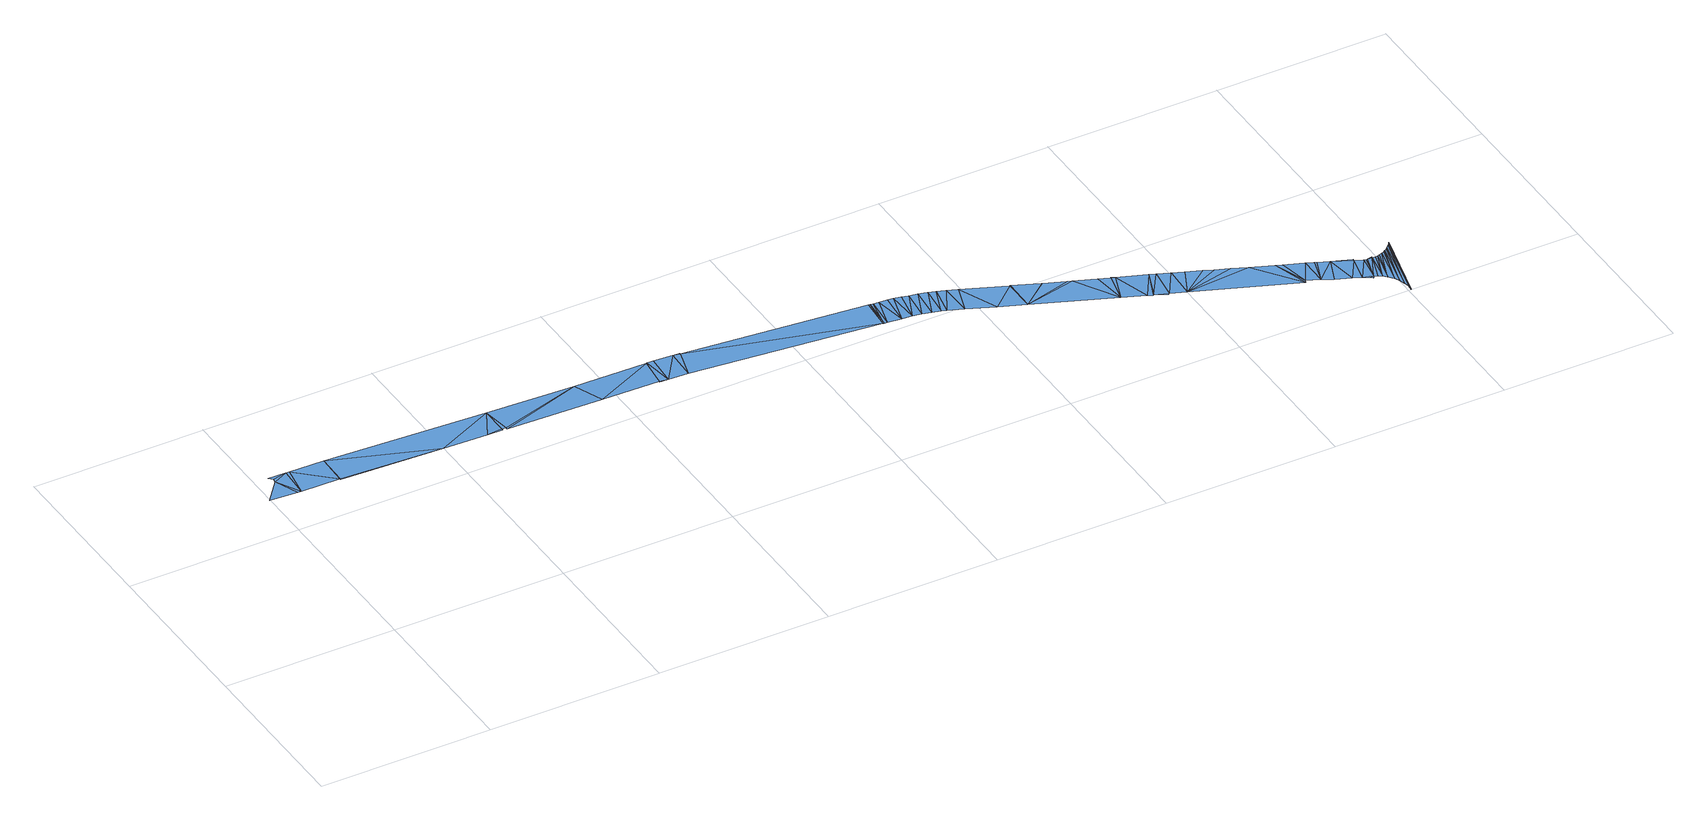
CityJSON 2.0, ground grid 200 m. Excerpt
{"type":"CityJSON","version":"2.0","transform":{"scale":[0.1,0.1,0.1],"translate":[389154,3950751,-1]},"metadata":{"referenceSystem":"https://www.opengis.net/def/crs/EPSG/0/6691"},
"CityObjects":{
"waterbody1":{"type":"WaterBody","attributes":{"name":"神田川","class":"1030"},"geometry":[{"type":"MultiSurface","lod":"1","boundaries":[[[0,1,2]],[[2,3,0]],[[4,5,0]],[[4,6,5]],[[4,0,3]],[[7,4,3]],[[7,3,8]],[[9,7,8]],[[9,8,10]],[[10,11,12]],[[9,10,12]],[[13,9,12]],[[13,12,14]],[[14,15,16]],[[13,14,16]],[[13,16,17]],[[18,17,19]],[[18,13,17]],[[18,19,20]],[[21,18,20]],[[21,20,22]],[[22,23,24]],[[22,24,25]],[[22,25,26]],[[26,27,22]],[[27,21,22]],[[28,27,26]],[[29,28,26]],[[29,26,30]],[[31,29,30]],[[31,32,29]],[[31,30,33]],[[34,31,33]],[[35,33,36]],[[37,36,38]],[[37,35,36]],[[33,35,34]],[[39,37,38]],[[39,38,40]],[[41,39,40]],[[42,41,40]],[[42,40,43]],[[44,42,43]],[[45,44,43]],[[45,43,46]],[[47,45,46]],[[47,46,48]],[[49,47,48]],[[49,48,50]],[[51,50,52]],[[51,49,50]],[[53,51,52]],[[53,52,54]],[[55,53,54]],[[55,54,56]],[[57,55,56]],[[57,56,58]],[[59,57,58]],[[60,59,58]],[[61,60,58]],[[62,61,58]],[[63,62,58]],[[63,58,64]],[[65,63,64]],[[66,65,64]],[[67,66,64]],[[67,64,68]],[[67,69,66]],[[70,67,68]],[[70,68,71]],[[70,71,72]],[[72,73,74]],[[74,75,72]],[[75,70,72]],[[76,75,74]],[[77,74,78]],[[74,77,76]],[[79,77,78]],[[80,79,78]],[[81,80,78]],[[82,81,78]],[[83,82,78]],[[83,78,84]],[[84,85,83]],[[85,84,86]],[[87,85,86]],[[86,88,87]],[[88,86,89]],[[90,88,89]],[[91,90,89]],[[92,91,89]],[[92,89,93]],[[92,93,94]],[[95,92,94]],[[95,94,96]],[[97,96,98]],[[95,99,92]],[[98,100,97]],[[101,95,96]],[[101,96,97]],[[102,97,103]],[[104,101,97]],[[102,103,105]],[[102,106,97]],[[97,106,104]],[[107,105,108]],[[109,102,105]],[[110,108,111]],[[112,107,108]],[[113,111,114]],[[102,115,116]],[[116,106,102]],[[110,112,108]],[[117,114,118]],[[119,115,102]],[[105,107,109]],[[102,120,119]],[[121,118,122]],[[123,110,111]],[[124,113,114]],[[117,124,114]],[[121,117,118]],[[125,121,122]],[[111,113,123]],[[122,126,127]],[[127,125,122]],[[121,128,117]]]}]}
},
"vertices":[
[208,2850,10],[1,2597,10],[317,2574,10],[355,2572,10],[376,2929,10],[209,2890,10],[171,2937,10],[414,2927,10],[805,2564,10],[820,2920,10],[813,2564,10],[813,2551,10],[1997,2505,10],[2684,2820,10],[2508,2486,10],[2688,2479,10],[2688,2497,10],[2738,2497,10],[3703,2780,10],[2738,2477,10],[3844,2437,10],[4545,2764,10],[4507,2423,10],[4507,2412,10],[4521,2412,10],[4531,2411,10],[4605,2409,10],[4555,2764,10],[4630,2762,10],[4853,2749,10],[4836,2393,10],[4931,2730,10],[4933,2741,10],[7003,2164,10],[7038,2519,10],[7058,2517,10],[7023,2161,10],[7092,2512,10],[7057,2157,10],[7155,2506,10],[7213,2137,10],[7249,2499,10],[7313,2489,10],[7337,2132,10],[7398,2472,10],[7475,2454,10],[7439,2116,10],[7571,2433,10],[7541,2087,10],[7676,2405,10],[7638,2054,10],[7759,2379,10],[7688,2037,10],[7858,2342,10],[7866,1966,10],[7973,2296,10],[8176,1836,10],[8470,2093,10],[8468,1717,10],[8475,2091,10],[8777,1967,10],[8782,1965,10],[9019,1869,10],[9067,1850,10],[9361,1356,10],[9312,1749,10],[9440,1697,10],[9483,1684,10],[9614,1245,10],[9443,1702,10],[9810,1564,10],[9670,1222,10],[9677,1219,10],[9821,1156,10],[9830,1171,10],[9884,1531,10],[10020,1469,10],[10026,1467,10],[10004,1099,10],[10155,1415,10],[10327,1343,10],[10436,1297,10],[10594,1231,10],[10768,1158,10],[11146,638,10],[11019,1053,10],[11161,673,10],[11091,1023,10],[11307,937,10],[11308,613,10],[11397,901,10],[11420,891,10],[11550,838,10],[11431,543,10],[11603,472,10],[11764,728,10],[11695,432,10],[11814,396,10],[11766,391,10],[11771,751,10],[11794,366,10],[11859,684,10],[11952,673,10],[11851,377,10],[11884,679,10],[11893,347,10],[11903,680,10],[12020,680,10],[11932,310,10],[11993,677,10],[12074,694,10],[11979,249,10],[12044,685,10],[12130,721,10],[12005,197,10],[11930,686,10],[11916,683,10],[12170,750,10],[12027,125,10],[11943,688,10],[11957,692,10],[12208,787,10],[12036,73,10],[12106,708,10],[12150,734,10],[12221,804,10],[12032,1,10],[12236,829,10],[12192,773,10]
]}
